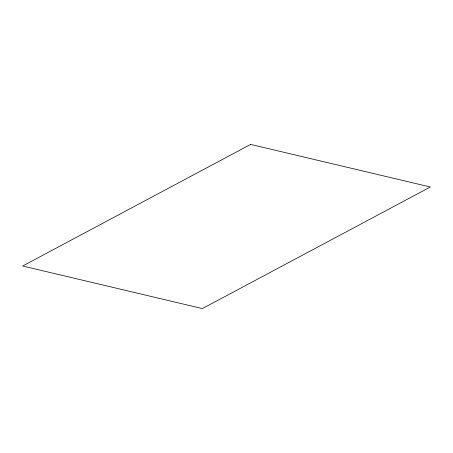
<?xml version="1.0" encoding="UTF-8"?>
<svg xmlns="http://www.w3.org/2000/svg" width="453" height="453" viewBox="0 0 453 453"><rect width="100%" height="100%" fill="white"/><g stroke="black" fill="none" stroke-linecap="round" stroke-linejoin="round"><path stroke-width="0.68" d="M250.628 144.411L22.65 266.007L202.372 308.589L430.35 186.993L250.628 144.411"/></g></svg>
